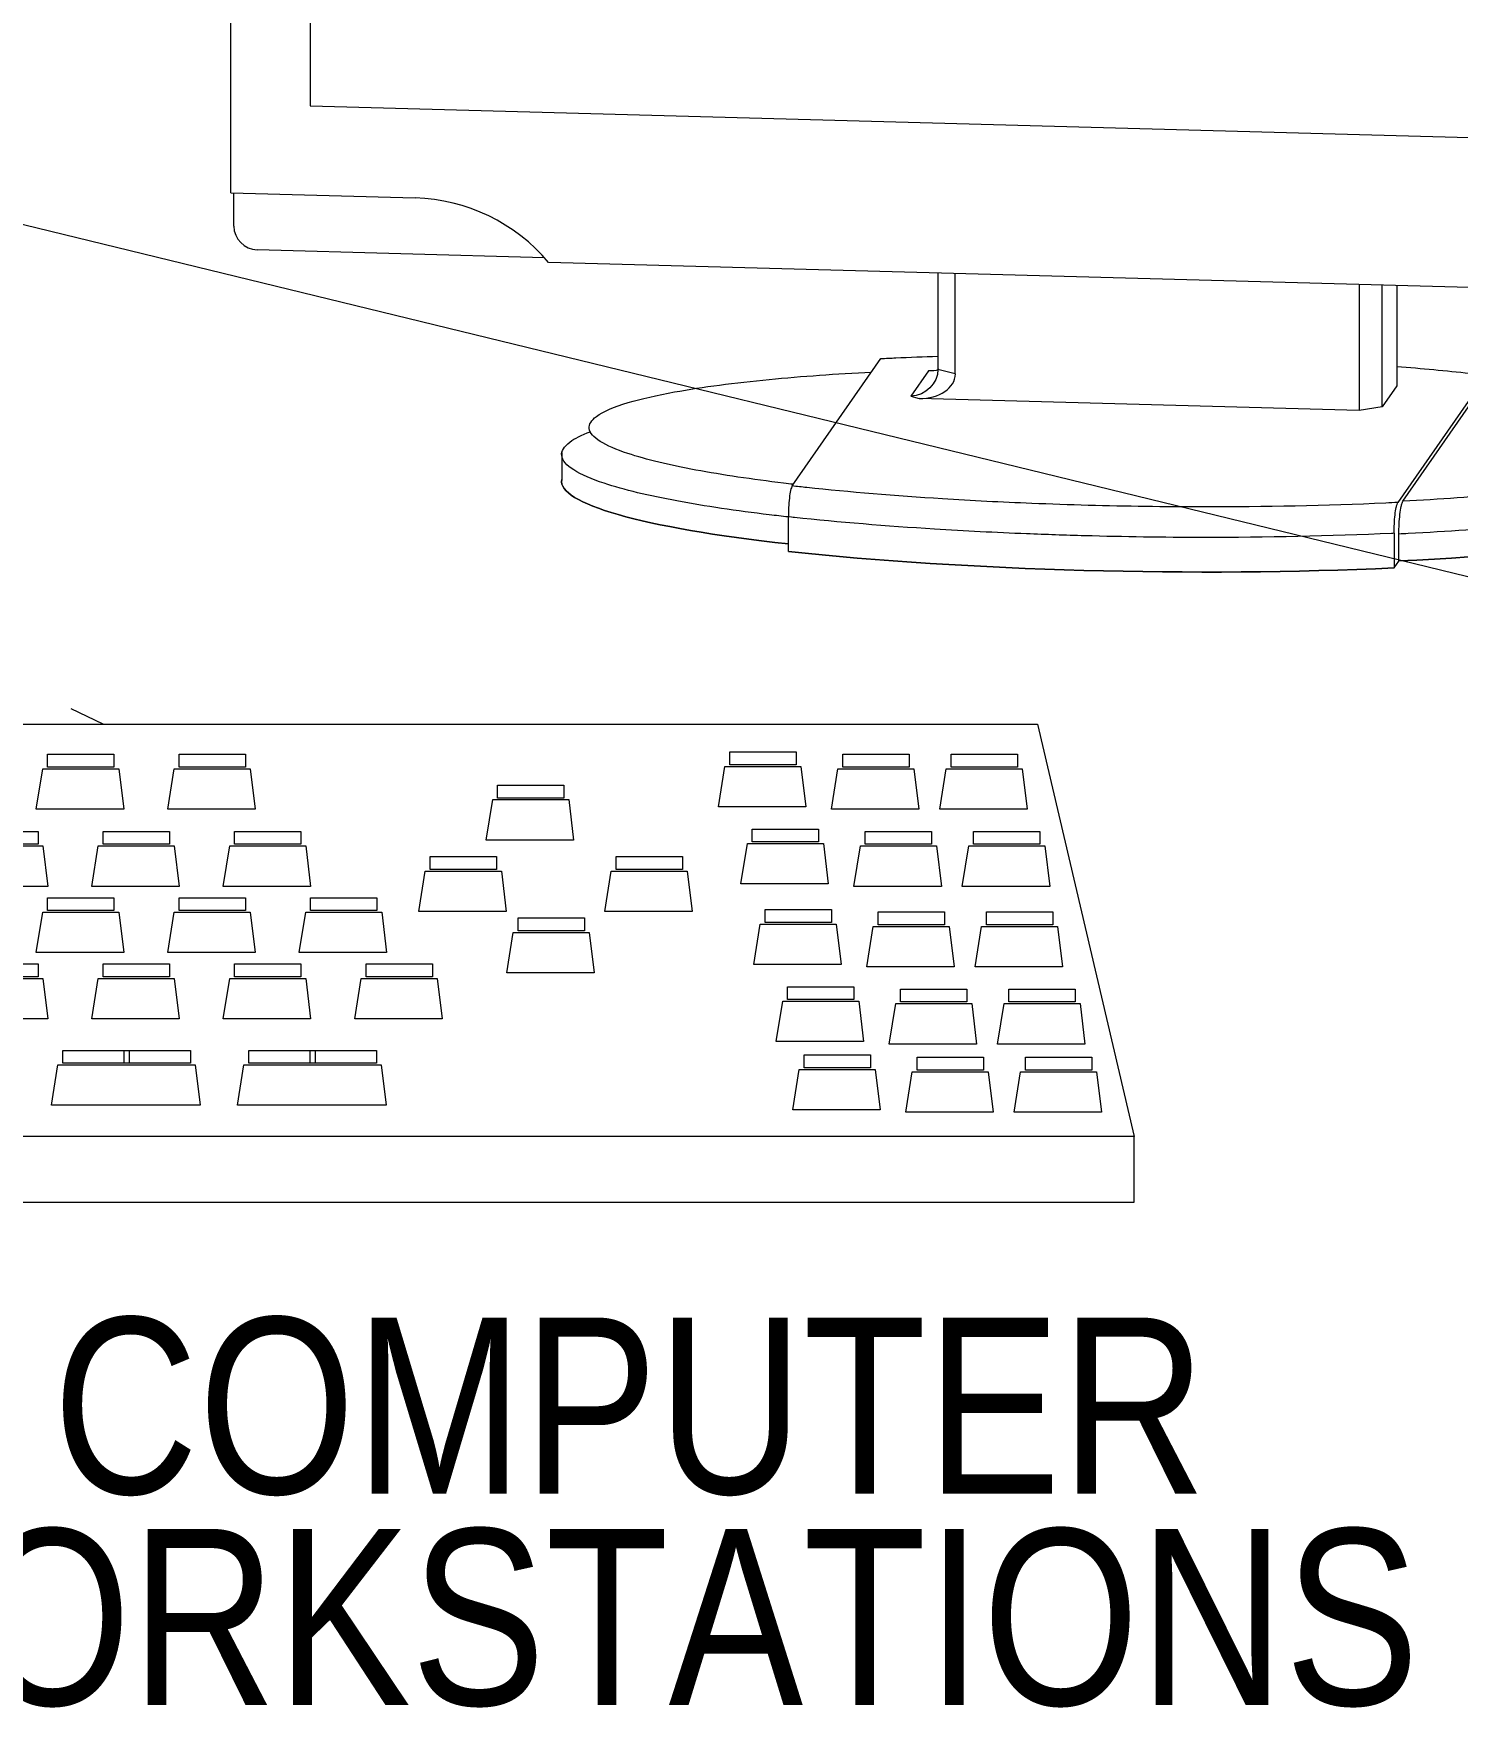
# Model space of a CAD drawing. Header units: millimetres. Extents: x 11706 to 18081, y 7308 to 12674.
# Drawn here: x 16643.7 to 16744.9, y 10564 to 10682.8 of the extents above; entities that cross this region are included whole.
import ezdxf
from ezdxf.enums import TextEntityAlignment as Align

# ---------------------------------------------------------------- set-up
doc = ezdxf.new("R2010")
doc.units = ezdxf.units.MM
doc.layers.get('0').update_dxf_attribs({"lineweight": 0})
doc.layers.add('COMPUTER', color=7, linetype='Continuous', lineweight=0)
doc.styles.get("Standard").update_dxf_attribs({"font": 'ARIALN.TTF'})

# ---------------------------------------------------------------- blocks, each defined once
blk = doc.blocks.new('COMPUTER')
at = {"layer": 'COMPUTER', "color": 7}
for p, q in [((98995.92, 61954.84, -44.22), (98065.73, 62181.51, -44.22)), ((98202.46, 61881.25, -44.22), (98184.68, 61889.76, -44.22)), ((97455.18, 61881.25, -44.22), (98722.55, 61881.25, -44.22)), ((98722.55, 61881.25, -44.22), (98776.28, 61652.02, -44.22)), ((98171.61, 61864.54, -44.22), (98208.52, 61864.54, -44.22)), ((98171.61, 61857.35, -44.22), (98171.61, 61864.54, -44.22)), ((98208.52, 61864.54, -44.22), (98208.52, 61857.35, -44.22)), ((98244.76, 61864.54, -44.22), (98281.68, 61864.54, -44.22)), ((98244.76, 61857.35, -44.22), (98244.76, 61864.54, -44.22)), ((98281.68, 61864.54, -44.22), (98281.68, 61857.35, -44.22)), ((98551.19, 61865.85, -44.22), (98588.11, 61865.85, -44.22)), ((98551.19, 61858.65, -44.22), (98551.19, 61865.85, -44.22)), ((98588.11, 61865.85, -44.22), (98588.11, 61858.65, -44.22)), ((98614.1, 61864.54, -44.22), (98651.01, 61864.54, -44.22)), ((98614.1, 61857.35, -44.22), (98614.1, 61864.54, -44.22)), ((98651.01, 61864.54, -44.22), (98651.01, 61857.35, -44.22)), ((98674.38, 61864.54, -44.22), (98711.3, 61864.54, -44.22)), ((98674.38, 61857.35, -44.22), (98674.38, 61864.54, -44.22)), ((98711.3, 61864.54, -44.22), (98711.3, 61857.35, -44.22)), ((98165.3, 61833.97, -44.22), (98168.9, 61856.45, -44.22)), ((98168.9, 61856.45, -44.22), (98211.22, 61856.45, -44.22)), ((98208.52, 61857.35, -44.22), (98171.61, 61857.35, -44.22)), ((98211.22, 61856.45, -44.22), (98213.92, 61833.97, -44.22)), ((98238.46, 61833.97, -44.22), (98242.06, 61856.45, -44.22)), ((98242.06, 61856.45, -44.22), (98284.38, 61856.45, -44.22)), ((98281.68, 61857.35, -44.22), (98244.76, 61857.35, -44.22)), ((98284.38, 61856.45, -44.22), (98287.08, 61833.97, -44.22)), ((98544.89, 61835.28, -44.22), (98548.49, 61857.76, -44.22)), ((98548.49, 61857.76, -44.22), (98590.81, 61857.76, -44.22)), ((98588.11, 61858.65, -44.22), (98551.19, 61858.65, -44.22)), ((98590.81, 61857.76, -44.22), (98593.51, 61835.28, -44.22)), ((98607.79, 61833.97, -44.22), (98611.4, 61856.45, -44.22)), ((98611.4, 61856.45, -44.22), (98653.71, 61856.45, -44.22)), ((98651.01, 61857.35, -44.22), (98614.1, 61857.35, -44.22)), ((98653.71, 61856.45, -44.22), (98656.42, 61833.97, -44.22)), ((98668.08, 61833.97, -44.22), (98671.68, 61856.45, -44.22)), ((98671.68, 61856.45, -44.22), (98714, 61856.45, -44.22)), ((98711.3, 61857.35, -44.22), (98674.38, 61857.35, -44.22)), ((98714, 61856.45, -44.22), (98716.7, 61833.97, -44.22)), ((98422, 61847.38, -44.22), (98458.92, 61847.38, -44.22)), ((98422, 61840.19, -44.22), (98422, 61847.38, -44.22)), ((98458.92, 61847.38, -44.22), (98458.92, 61840.19, -44.22)), ((98213.92, 61833.97, -44.22), (98165.3, 61833.97, -44.22)), ((98287.08, 61833.97, -44.22), (98238.46, 61833.97, -44.22)), ((98415.7, 61816.81, -44.22), (98419.3, 61839.29, -44.22)), ((98419.3, 61839.29, -44.22), (98461.62, 61839.29, -44.22)), ((98458.92, 61840.19, -44.22), (98422, 61840.19, -44.22)), ((98461.62, 61839.29, -44.22), (98464.32, 61816.81, -44.22)), ((98593.51, 61835.28, -44.22), (98544.89, 61835.28, -44.22)), ((98656.42, 61833.97, -44.22), (98607.79, 61833.97, -44.22)), ((98716.7, 61833.97, -44.22), (98668.08, 61833.97, -44.22)), ((98129.34, 61821.63, -44.22), (98166.25, 61821.63, -44.22)), ((98166.25, 61814.44, -44.22), (98129.34, 61814.44, -44.22)), ((98166.25, 61821.63, -44.22), (98166.25, 61814.44, -44.22)), ((98202.49, 61821.63, -44.22), (98239.41, 61821.63, -44.22)), ((98202.49, 61814.44, -44.22), (98202.49, 61821.63, -44.22)), ((98239.41, 61814.44, -44.22), (98202.49, 61814.44, -44.22)), ((98239.41, 61821.63, -44.22), (98239.41, 61814.44, -44.22)), ((98275.65, 61821.63, -44.22), (98312.57, 61821.63, -44.22)), ((98275.65, 61814.44, -44.22), (98275.65, 61821.63, -44.22)), ((98312.57, 61814.44, -44.22), (98275.65, 61814.44, -44.22)), ((98312.57, 61821.63, -44.22), (98312.57, 61814.44, -44.22)), ((98464.32, 61816.81, -44.22), (98415.7, 61816.81, -44.22)), ((98557.43, 61792.37, -44.22), (98561.03, 61814.85, -44.22)), ((98561.03, 61814.85, -44.22), (98603.35, 61814.85, -44.22)), ((98563.73, 61822.94, -44.22), (98600.65, 61822.94, -44.22)), ((98563.73, 61815.75, -44.22), (98563.73, 61822.94, -44.22)), ((98600.65, 61815.75, -44.22), (98563.73, 61815.75, -44.22)), ((98600.65, 61822.94, -44.22), (98600.65, 61815.75, -44.22)), ((98603.35, 61814.85, -44.22), (98606.05, 61792.37, -44.22)), ((98626.64, 61821.63, -44.22), (98663.55, 61821.63, -44.22)), ((98626.64, 61814.44, -44.22), (98626.64, 61821.63, -44.22)), ((98663.55, 61814.44, -44.22), (98626.64, 61814.44, -44.22)), ((98663.55, 61821.63, -44.22), (98663.55, 61814.44, -44.22)), ((98686.92, 61821.63, -44.22), (98723.84, 61821.63, -44.22)), ((98686.92, 61814.44, -44.22), (98686.92, 61821.63, -44.22)), ((98723.84, 61814.44, -44.22), (98686.92, 61814.44, -44.22)), ((98723.84, 61821.63, -44.22), (98723.84, 61814.44, -44.22)), ((98126.64, 61813.54, -44.22), (98168.95, 61813.54, -44.22)), ((98168.95, 61813.54, -44.22), (98171.66, 61791.06, -44.22)), ((98196.19, 61791.06, -44.22), (98199.79, 61813.54, -44.22)), ((98199.79, 61813.54, -44.22), (98242.11, 61813.54, -44.22)), ((98242.11, 61813.54, -44.22), (98244.81, 61791.06, -44.22)), ((98269.35, 61791.06, -44.22), (98272.95, 61813.54, -44.22)), ((98272.95, 61813.54, -44.22), (98315.27, 61813.54, -44.22)), ((98315.27, 61813.54, -44.22), (98317.97, 61791.06, -44.22)), ((98384.47, 61807.63, -44.22), (98421.39, 61807.63, -44.22)), ((98384.47, 61800.44, -44.22), (98384.47, 61807.63, -44.22)), ((98421.39, 61807.63, -44.22), (98421.39, 61800.44, -44.22)), ((98487.97, 61807.63, -44.22), (98524.88, 61807.63, -44.22)), ((98487.97, 61800.44, -44.22), (98487.97, 61807.63, -44.22)), ((98524.88, 61807.63, -44.22), (98524.88, 61800.44, -44.22)), ((98620.33, 61791.06, -44.22), (98623.94, 61813.54, -44.22)), ((98623.94, 61813.54, -44.22), (98666.25, 61813.54, -44.22)), ((98666.25, 61813.54, -44.22), (98668.96, 61791.06, -44.22)), ((98680.62, 61791.06, -44.22), (98684.22, 61813.54, -44.22)), ((98684.22, 61813.54, -44.22), (98726.54, 61813.54, -44.22)), ((98726.54, 61813.54, -44.22), (98729.24, 61791.06, -44.22)), ((98378.17, 61777.06, -44.22), (98381.77, 61799.54, -44.22)), ((98381.77, 61799.54, -44.22), (98424.09, 61799.54, -44.22)), ((98421.39, 61800.44, -44.22), (98384.47, 61800.44, -44.22)), ((98424.09, 61799.54, -44.22), (98426.79, 61777.06, -44.22)), ((98481.66, 61777.06, -44.22), (98485.27, 61799.54, -44.22)), ((98485.27, 61799.54, -44.22), (98527.58, 61799.54, -44.22)), ((98524.88, 61800.44, -44.22), (98487.97, 61800.44, -44.22)), ((98527.58, 61799.54, -44.22), (98530.28, 61777.06, -44.22)), ((98171.66, 61791.06, -44.22), (98123.03, 61791.06, -44.22)), ((98244.81, 61791.06, -44.22), (98196.19, 61791.06, -44.22)), ((98317.97, 61791.06, -44.22), (98269.35, 61791.06, -44.22)), ((98606.05, 61792.37, -44.22), (98557.43, 61792.37, -44.22)), ((98668.96, 61791.06, -44.22), (98620.33, 61791.06, -44.22)), ((98729.24, 61791.06, -44.22), (98680.62, 61791.06, -44.22)), ((98165.3, 61754.18, -44.22), (98168.9, 61776.66, -44.22)), ((98168.9, 61776.66, -44.22), (98211.22, 61776.66, -44.22)), ((98171.61, 61784.76, -44.22), (98208.52, 61784.76, -44.22)), ((98171.61, 61777.56, -44.22), (98171.61, 61784.76, -44.22)), ((98208.52, 61777.56, -44.22), (98171.61, 61777.56, -44.22)), ((98208.52, 61784.76, -44.22), (98208.52, 61777.56, -44.22)), ((98211.22, 61776.66, -44.22), (98213.92, 61754.18, -44.22)), ((98238.46, 61754.18, -44.22), (98242.06, 61776.66, -44.22)), ((98242.06, 61776.66, -44.22), (98284.38, 61776.66, -44.22)), ((98244.76, 61784.76, -44.22), (98281.68, 61784.76, -44.22)), ((98244.76, 61777.56, -44.22), (98244.76, 61784.76, -44.22)), ((98281.68, 61777.56, -44.22), (98244.76, 61777.56, -44.22)), ((98281.68, 61784.76, -44.22), (98281.68, 61777.56, -44.22)), ((98284.38, 61776.66, -44.22), (98287.08, 61754.18, -44.22)), ((98311.62, 61754.18, -44.22), (98315.22, 61776.66, -44.22)), ((98315.22, 61776.66, -44.22), (98357.54, 61776.66, -44.22)), ((98317.92, 61784.76, -44.22), (98354.83, 61784.76, -44.22)), ((98317.92, 61777.56, -44.22), (98317.92, 61784.76, -44.22)), ((98354.83, 61777.56, -44.22), (98317.92, 61777.56, -44.22)), ((98354.83, 61784.76, -44.22), (98354.83, 61777.56, -44.22)), ((98357.54, 61776.66, -44.22), (98360.24, 61754.18, -44.22)), ((98426.79, 61777.06, -44.22), (98378.17, 61777.06, -44.22)), ((98530.28, 61777.06, -44.22), (98481.66, 61777.06, -44.22)), ((98570.85, 61778.16, -44.22), (98607.77, 61778.16, -44.22)), ((98570.85, 61770.97, -44.22), (98570.85, 61778.16, -44.22)), ((98607.77, 61778.16, -44.22), (98607.77, 61770.97, -44.22)), ((98633.76, 61776.85, -44.22), (98670.67, 61776.85, -44.22)), ((98633.76, 61769.66, -44.22), (98633.76, 61776.85, -44.22)), ((98670.67, 61776.85, -44.22), (98670.67, 61769.66, -44.22)), ((98694.04, 61776.85, -44.22), (98730.95, 61776.85, -44.22)), ((98694.04, 61769.66, -44.22), (98694.04, 61776.85, -44.22)), ((98730.95, 61776.85, -44.22), (98730.95, 61769.66, -44.22)), ((98433.38, 61773.56, -44.22), (98470.29, 61773.56, -44.22)), ((98433.38, 61766.36, -44.22), (98433.38, 61773.56, -44.22)), ((98470.29, 61773.56, -44.22), (98470.29, 61766.36, -44.22)), ((98564.55, 61747.59, -44.22), (98568.15, 61770.07, -44.22)), ((98568.15, 61770.07, -44.22), (98610.47, 61770.07, -44.22)), ((98607.77, 61770.97, -44.22), (98570.85, 61770.97, -44.22)), ((98610.47, 61770.07, -44.22), (98613.17, 61747.59, -44.22)), ((98627.45, 61746.28, -44.22), (98631.05, 61768.76, -44.22)), ((98631.05, 61768.76, -44.22), (98673.37, 61768.76, -44.22)), ((98670.67, 61769.66, -44.22), (98633.76, 61769.66, -44.22)), ((98673.37, 61768.76, -44.22), (98676.07, 61746.28, -44.22)), ((98687.74, 61746.28, -44.22), (98691.34, 61768.76, -44.22)), ((98691.34, 61768.76, -44.22), (98733.66, 61768.76, -44.22)), ((98730.95, 61769.66, -44.22), (98694.04, 61769.66, -44.22)), ((98733.66, 61768.76, -44.22), (98736.36, 61746.28, -44.22)), ((98427.07, 61742.98, -44.22), (98430.67, 61765.46, -44.22)), ((98430.67, 61765.46, -44.22), (98472.99, 61765.46, -44.22)), ((98470.29, 61766.36, -44.22), (98433.38, 61766.36, -44.22)), ((98472.99, 61765.46, -44.22), (98475.69, 61742.98, -44.22)), ((98213.92, 61754.18, -44.22), (98165.3, 61754.18, -44.22)), ((98287.08, 61754.18, -44.22), (98238.46, 61754.18, -44.22)), ((98360.24, 61754.18, -44.22), (98311.62, 61754.18, -44.22)), ((98126.64, 61739.79, -44.22), (98168.95, 61739.79, -44.22)), ((98129.34, 61747.88, -44.22), (98166.25, 61747.88, -44.22)), ((98166.25, 61740.69, -44.22), (98129.34, 61740.69, -44.22)), ((98166.25, 61747.88, -44.22), (98166.25, 61740.69, -44.22)), ((98168.95, 61739.79, -44.22), (98171.66, 61717.31, -44.22)), ((98196.19, 61717.31, -44.22), (98199.79, 61739.79, -44.22)), ((98199.79, 61739.79, -44.22), (98242.11, 61739.79, -44.22)), ((98202.49, 61747.88, -44.22), (98239.41, 61747.88, -44.22)), ((98202.49, 61740.69, -44.22), (98202.49, 61747.88, -44.22)), ((98239.41, 61740.69, -44.22), (98202.49, 61740.69, -44.22)), ((98239.41, 61747.88, -44.22), (98239.41, 61740.69, -44.22)), ((98242.11, 61739.79, -44.22), (98244.81, 61717.31, -44.22)), ((98269.35, 61717.31, -44.22), (98272.95, 61739.79, -44.22)), ((98272.95, 61739.79, -44.22), (98315.27, 61739.79, -44.22)), ((98275.65, 61747.88, -44.22), (98312.57, 61747.88, -44.22)), ((98275.65, 61740.69, -44.22), (98275.65, 61747.88, -44.22)), ((98312.57, 61740.69, -44.22), (98275.65, 61740.69, -44.22)), ((98312.57, 61747.88, -44.22), (98312.57, 61740.69, -44.22)), ((98315.27, 61739.79, -44.22), (98317.97, 61717.31, -44.22)), ((98342.5, 61717.31, -44.22), (98346.1, 61739.79, -44.22)), ((98346.1, 61739.79, -44.22), (98388.42, 61739.79, -44.22)), ((98348.81, 61747.88, -44.22), (98385.72, 61747.88, -44.22)), ((98348.81, 61740.69, -44.22), (98348.81, 61747.88, -44.22)), ((98385.72, 61740.69, -44.22), (98348.81, 61740.69, -44.22)), ((98385.72, 61747.88, -44.22), (98385.72, 61740.69, -44.22)), ((98388.42, 61739.79, -44.22), (98391.12, 61717.31, -44.22)), ((98475.69, 61742.98, -44.22), (98427.07, 61742.98, -44.22)), ((98613.17, 61747.59, -44.22), (98564.55, 61747.59, -44.22)), ((98676.07, 61746.28, -44.22), (98627.45, 61746.28, -44.22)), ((98736.36, 61746.28, -44.22), (98687.74, 61746.28, -44.22)), ((98583.39, 61735.25, -44.22), (98620.31, 61735.25, -44.22)), ((98583.39, 61728.06, -44.22), (98583.39, 61735.25, -44.22)), ((98620.31, 61735.25, -44.22), (98620.31, 61728.06, -44.22)), ((98646.3, 61733.95, -44.22), (98683.21, 61733.95, -44.22)), ((98646.3, 61726.75, -44.22), (98646.3, 61733.95, -44.22)), ((98683.21, 61733.95, -44.22), (98683.21, 61726.75, -44.22)), ((98706.58, 61733.95, -44.22), (98743.5, 61733.95, -44.22)), ((98706.58, 61726.75, -44.22), (98706.58, 61733.95, -44.22)), ((98743.5, 61733.95, -44.22), (98743.5, 61726.75, -44.22)), ((98577.09, 61704.68, -44.22), (98580.69, 61727.16, -44.22)), ((98580.69, 61727.16, -44.22), (98623.01, 61727.16, -44.22)), ((98620.31, 61728.06, -44.22), (98583.39, 61728.06, -44.22)), ((98623.01, 61727.16, -44.22), (98625.71, 61704.68, -44.22)), ((98639.99, 61703.37, -44.22), (98643.59, 61725.85, -44.22)), ((98643.59, 61725.85, -44.22), (98685.91, 61725.85, -44.22)), ((98683.21, 61726.75, -44.22), (98646.3, 61726.75, -44.22)), ((98685.91, 61725.85, -44.22), (98688.61, 61703.37, -44.22)), ((98700.28, 61703.37, -44.22), (98703.88, 61725.85, -44.22)), ((98703.88, 61725.85, -44.22), (98746.2, 61725.85, -44.22)), ((98743.5, 61726.75, -44.22), (98706.58, 61726.75, -44.22)), ((98746.2, 61725.85, -44.22), (98748.9, 61703.37, -44.22)), ((98171.66, 61717.31, -44.22), (98123.03, 61717.31, -44.22)), ((98244.81, 61717.31, -44.22), (98196.19, 61717.31, -44.22)), ((98317.97, 61717.31, -44.22), (98269.35, 61717.31, -44.22)), ((98391.12, 61717.31, -44.22), (98342.5, 61717.31, -44.22)), ((98625.71, 61704.68, -44.22), (98577.09, 61704.68, -44.22)), ((98688.61, 61703.37, -44.22), (98639.99, 61703.37, -44.22)), ((98748.9, 61703.37, -44.22), (98700.28, 61703.37, -44.22)), ((98180.04, 61699.85, -44.22), (98216.95, 61699.85, -44.22)), ((98180.04, 61692.66, -44.22), (98180.04, 61699.85, -44.22)), ((98214.16, 61699.85, -44.22), (98251.07, 61699.85, -44.22)), ((98214.16, 61692.66, -44.22), (98214.16, 61699.85, -44.22)), ((98216.95, 61699.85, -44.22), (98216.95, 61692.66, -44.22)), ((98251.07, 61699.85, -44.22), (98251.07, 61692.66, -44.22)), ((98283.53, 61699.85, -44.22), (98320.45, 61699.85, -44.22)), ((98283.53, 61692.66, -44.22), (98283.53, 61699.85, -44.22)), ((98317.65, 61699.85, -44.22), (98354.57, 61699.85, -44.22)), ((98317.65, 61692.66, -44.22), (98317.65, 61699.85, -44.22)), ((98320.45, 61699.85, -44.22), (98320.45, 61692.66, -44.22)), ((98354.57, 61699.85, -44.22), (98354.57, 61692.66, -44.22)), ((98592.56, 61697.3, -44.22), (98629.48, 61697.3, -44.22)), ((98592.56, 61690.11, -44.22), (98592.56, 61697.3, -44.22)), ((98629.48, 61697.3, -44.22), (98629.48, 61690.11, -44.22)), ((98655.47, 61695.99, -44.22), (98692.38, 61695.99, -44.22)), ((98655.47, 61688.8, -44.22), (98655.47, 61695.99, -44.22)), ((98692.38, 61695.99, -44.22), (98692.38, 61688.8, -44.22)), ((98715.75, 61695.99, -44.22), (98752.67, 61695.99, -44.22)), ((98715.75, 61688.8, -44.22), (98715.75, 61695.99, -44.22)), ((98752.67, 61695.99, -44.22), (98752.67, 61688.8, -44.22)), ((98173.73, 61669.28, -44.22), (98177.33, 61691.76, -44.22)), ((98177.33, 61691.76, -44.22), (98219.65, 61691.76, -44.22)), ((98216.95, 61692.66, -44.22), (98180.04, 61692.66, -44.22)), ((98211.45, 61691.76, -44.22), (98253.77, 61691.76, -44.22)), ((98251.07, 61692.66, -44.22), (98214.16, 61692.66, -44.22)), ((98253.77, 61691.76, -44.22), (98256.47, 61669.28, -44.22)), ((98277.23, 61669.28, -44.22), (98280.83, 61691.76, -44.22)), ((98280.83, 61691.76, -44.22), (98323.15, 61691.76, -44.22)), ((98320.45, 61692.66, -44.22), (98283.53, 61692.66, -44.22)), ((98314.95, 61691.76, -44.22), (98357.27, 61691.76, -44.22)), ((98354.57, 61692.66, -44.22), (98317.65, 61692.66, -44.22)), ((98357.27, 61691.76, -44.22), (98359.97, 61669.28, -44.22)), ((98586.26, 61666.73, -44.22), (98589.86, 61689.21, -44.22)), ((98589.86, 61689.21, -44.22), (98632.18, 61689.21, -44.22)), ((98629.48, 61690.11, -44.22), (98592.56, 61690.11, -44.22)), ((98632.18, 61689.21, -44.22), (98634.88, 61666.73, -44.22)), ((98649.17, 61665.42, -44.22), (98652.77, 61687.9, -44.22)), ((98652.77, 61687.9, -44.22), (98695.09, 61687.9, -44.22)), ((98692.38, 61688.8, -44.22), (98655.47, 61688.8, -44.22)), ((98695.09, 61687.9, -44.22), (98697.79, 61665.42, -44.22)), ((98709.45, 61665.42, -44.22), (98713.05, 61687.9, -44.22)), ((98713.05, 61687.9, -44.22), (98755.37, 61687.9, -44.22)), ((98752.67, 61688.8, -44.22), (98715.75, 61688.8, -44.22)), ((98755.37, 61687.9, -44.22), (98758.07, 61665.42, -44.22)), ((98222.35, 61669.28, -44.22), (98173.73, 61669.28, -44.22)), ((98256.47, 61669.28, -44.22), (98207.85, 61669.28, -44.22)), ((98325.85, 61669.28, -44.22), (98277.23, 61669.28, -44.22)), ((98359.97, 61669.28, -44.22), (98311.35, 61669.28, -44.22)), ((98634.88, 61666.73, -44.22), (98586.26, 61666.73, -44.22)), ((98697.79, 61665.42, -44.22), (98649.17, 61665.42, -44.22)), ((98758.07, 61665.42, -44.22), (98709.45, 61665.42, -44.22)), ((98776.28, 61652.02, -44.22), (97406.34, 61652.02, -44.22)), ((98776.28, 61615.44, -44.22), (98776.28, 61652.02, -44.22)), ((97406.34, 61615.44, -44.22), (98776.28, 61615.44, -44.22))]:
    blk.add_line(p, q, dxfattribs=at)
blk = doc.blocks.new('LCD')
at = {"extrusion": (-0.990651, 0.026967, -0.133731)}
for p, q in [((3797.48, 1544.77, -554.15), (3797.48, 1897.82, -482.96)), ((3798.26, 1536.64, -561.62), (3798.26, 1544.75, -559.99)), ((3970.98, 1525.12, -607.36), (3970.98, 1501.5, -612.12))]:
    blk.add_line(p, q, dxfattribs=at)
at = {"extrusion": (-0.136423, -0.195822, 0.971104)}
for p, q in [((3797.48, 1544.77, -554.15), (3797.48, 1897.82, -482.96)), ((3798.26, 1536.64, -561.62), (3798.26, 1544.75, -559.99)), ((3874.44, 1528.9, -552.48), (3803.99, 1530.82, -561.99)), ((4155.96, 1520.09, -508.76), (3875.47, 1527.72, -546.63))]:
    blk.add_line(p, q, dxfattribs=at)
at = {"color": 8, "extrusion": (-0.136423, -0.195822, 0.971104)}
for p, q in [((3816.94, 1884.46, -482.91), (3816.94, 1566.12, -547.11)), ((3816.94, 1566.12, -547.11), (4215.26, 1555.28, -493.34)), ((3797.48, 1544.77, -554.15), (3842.76, 1543.54, -548.03)), ((3975.25, 1500.39, -606.6), (3975.25, 1525.01, -601.64)), ((4074.32, 1522.31, -588.26), (4074.32, 1491.47, -594.48)), ((4074.32, 1491.47, -594.48), (3966.36, 1494.41, -609.06))]:
    blk.add_line(p, q, dxfattribs=at)
at = {"color": 8, "extrusion": (5.52429e-18, -0.980269, -0.19767)}
blk.add_line((3797.48, 1544.77, -554.15), (3842.76, 1543.54, -548.03), dxfattribs=at)
at = {"extrusion": (5.52429e-18, -0.980269, -0.19767)}
for p, q in [((3874.44, 1528.9, -552.48), (3803.99, 1530.82, -561.99)), ((4155.96, 1520.09, -508.76), (3875.47, 1527.72, -546.63))]:
    blk.add_line(p, q, dxfattribs=at)
at = {"extrusion": (-0.796961, -0.119399, 0.592112)}
blk.add_line((3970.98, 1525.12, -607.36), (3970.98, 1501.5, -612.12), dxfattribs=at)
at = {"color": 8, "extrusion": (-0.796961, -0.119399, 0.592112)}
for q in [(3975.25, 1525.01, -601.64), (3970.98, 1501.5, -612.12)]:
    blk.add_line((3975.25, 1500.39, -606.6), q, dxfattribs=at)
at = {"color": 8, "extrusion": (0.60403, -0.157536, 0.781236)}
for p, q in [((4074.32, 1522.31, -588.26), (4074.32, 1491.47, -594.48)), ((4079.95, 1492.31, -598.67), (4079.95, 1522.16, -592.65)), ((4079.95, 1492.31, -598.67), (4074.32, 1491.47, -594.48))]:
    blk.add_line(p, q, dxfattribs=at)
at = {"color": 8, "extrusion": (0.990651, -0.026967, 0.133731)}
for p, q in [((4079.95, 1492.31, -598.67), (4079.95, 1522.16, -592.65)), ((4105.58, 1500.12, -637.39), (4083.82, 1468.88, -482.44)), ((4083.57, 1497.5, -624.4), (4079.95, 1492.31, -598.67)), ((4085.06, 1469.19, -491.57), (4104.34, 1496.87, -628.86)), ((4082.88, 1461.32, -477.07), (4082.88, 1452.84, -478.78)), ((4084.07, 1454.53, -487.19), (4084.07, 1461.15, -485.86))]:
    blk.add_line(p, q, dxfattribs=at)
at = {"extrusion": (0.796961, 0.119399, -0.592112)}
blk.add_line((4083.57, 1522.06, -619.45), (4083.57, 1497.5, -624.4), dxfattribs=at)
at = {"extrusion": (0.990651, -0.026967, 0.133731)}
for p, q in [((4083.57, 1522.06, -619.45), (4083.57, 1497.5, -624.4)), ((4082.88, 1452.84, -478.78), (4084.07, 1454.53, -487.19))]:
    blk.add_line(p, q, dxfattribs=at)
at = {"color": 8, "extrusion": (-0.990651, 0.026967, -0.133731)}
for p, q in [((3935.22, 1472.92, -502.5), (3956.99, 1504.17, -657.45)), ((3934.29, 1456.88, -498.84), (3934.29, 1465.36, -497.13))]:
    blk.add_line(p, q, dxfattribs=at)
at = {"color": 8, "extrusion": (-1.38778e-17, 0.980269, 0.19767)}
for p, q in [((3935.22, 1472.92, -502.5), (3956.99, 1504.17, -657.45)), ((3968.67, 1501.15, -642.52), (3964.33, 1494.94, -611.67)), ((4105.58, 1500.12, -637.39), (4083.82, 1468.88, -482.44)), ((3964.33, 1494.94, -611.67), (3966.36, 1494.41, -609.06)), ((4074.32, 1491.47, -594.48), (3966.36, 1494.41, -609.06)), ((4083.57, 1497.5, -624.4), (4079.95, 1492.31, -598.67)), ((4085.06, 1469.19, -491.57), (4104.34, 1496.87, -628.86)), ((4079.95, 1492.31, -598.67), (4074.32, 1491.47, -594.48))]:
    blk.add_line(p, q, dxfattribs=at)
at = {"color": 8}
for p, q in [((3968.67, 1501.15, -642.52), (3964.33, 1494.94, -611.67)), ((3975.25, 1500.39, -606.6), (3970.98, 1501.5, -612.12)), ((3964.33, 1494.94, -611.67), (3966.36, 1494.41, -609.06)), ((3934.29, 1456.88, -498.84), (3934.29, 1465.36, -497.13)), ((4082.88, 1461.32, -477.07), (4082.88, 1452.84, -478.78)), ((4084.07, 1454.53, -487.19), (4084.07, 1461.15, -485.86))]:
    blk.add_line(p, q, dxfattribs=at)
blk.add_line((3878.72, 1481.13, -584.93), (3878.72, 1474.51, -586.27))
at = {"extrusion": (1.38778e-17, -0.980269, -0.19767)}
blk.add_line((4082.88, 1452.84, -478.78), (4084.07, 1454.53, -487.19), dxfattribs=at)
at = {"color": 8, "extrusion": (-0.136423, -0.195822, 0.971104)}
blk.add_arc((2295.05, 3196.28, -1358.7), 43.43, 74.5784, 124.0798, dxfattribs=at)
at = {"extrusion": (-0.136423, -0.195822, 0.971104)}
blk.add_arc((2242.93, 3202.05, -1364.47), 5.78, 214.0798, 304.0798, dxfattribs=at)
at = {"color": 8, "extrusion": (-0.253067, 0.191236, -0.94836)}
blk.add_ellipse((3964.33, 1501.16, -610.42), major_axis=(6.65, 0.34, -1.71), ratio=0.92388, start_param=0, end_param=1.570796, dxfattribs=at)
blk.add_ellipse((3964.33, 1501.16, -610.42), major_axis=(6.65, 0.34, -1.71), ratio=0.92388, start_param=0, end_param=1.570796, dxfattribs=at)
at = {"color": 8, "extrusion": (-0.136423, -0.195822, 0.971104)}
blk.add_ellipse((3966.36, 1500.63, -607.8), major_axis=(8.9, -0.24, 1.2), ratio=0.707107, start_param=-1.570796, end_param=0, dxfattribs=at)
blk.add_ellipse((3966.36, 1500.63, -607.8), major_axis=(8.9, -0.24, 1.2), ratio=0.707107, start_param=-1.570796, end_param=0, dxfattribs=at)
at = {"color": 8, "extrusion": (0.505144, 0.170596, -0.846006)}
blk.add_ellipse((3968.67, 1507.38, -641.26), major_axis=(5.93, -0.69, 3.4), ratio=0.92388, start_param=1.132612, end_param=1.570796, dxfattribs=at)
blk.add_ellipse((3968.67, 1507.38, -641.26), major_axis=(5.93, -0.69, 3.4), ratio=0.92388, start_param=1.132612, end_param=1.570796, dxfattribs=at)
at = {"extrusion": (2.42861e-17, -0.980269, -0.19767)}
for centre, start_param, end_param in [((4012.97, 1472.02, -573.92), 2.105208, 3.076724), ((4027.83, 1471.62, -571.91), 6.190048, 7.330383)]:
    blk.add_ellipse(centre, major_axis=(133.74, -3.64, 18.05), ratio=0.666667, start_param=start_param, end_param=end_param, dxfattribs=at)
at = {"extrusion": (-2.42861e-17, 0.980269, 0.19767)}
for centre, start_param, end_param in [((4012.97, 1472.02, -573.92), 3.206462, 4.177977), ((4027.83, 1471.62, -571.91), -1.047198, 0.093137)]:
    blk.add_ellipse(centre, major_axis=(133.74, -3.64, 18.05), ratio=0.666667, start_param=start_param, end_param=end_param, dxfattribs=at)
at = {"extrusion": (3.1225e-17, -0.980269, -0.19767)}
blk.add_ellipse((4020.4, 1471.82, -572.91), major_axis=(148.6, -4.05, 20.06), ratio=0.666667, start_param=7.330383, end_param=8.37758, dxfattribs=at)
at = {"extrusion": (-3.1225e-17, 0.980269, 0.19767)}
blk.add_ellipse((4020.4, 1471.82, -572.91), major_axis=(148.6, -4.05, 20.06), ratio=0.666667, start_param=-2.094395, end_param=-1.047198, dxfattribs=at)
for points, knots in [([(3956.99, 1504.17, -657.45), (3958.2, 1504.23, -657.75), (3959.41, 1504.28, -658.03), (3964.05, 1504.49, -659.06), (3967.51, 1504.63, -659.73), (3970.98, 1504.74, -660.29)], [35.172816, 35.172816, 35.172816, 35.172816, 38.912021, 38.912021, 49.427773, 49.427773, 49.427773, 49.427773]), ([(3956.99, 1504.17, -657.45), (3958.2, 1504.23, -657.75), (3959.41, 1504.28, -658.03), (3964.05, 1504.49, -659.06), (3967.51, 1504.63, -659.73), (3970.98, 1504.74, -660.29)], [35.172816, 35.172816, 35.172816, 35.172816, 38.912021, 38.912021, 49.427773, 49.427773, 49.427773, 49.427773]), ([(4083.57, 1502.23, -647.82), (4089.68, 1501.74, -645.4), (4095.64, 1501.19, -642.67), (4102.82, 1500.43, -638.91), (4104.2, 1500.28, -638.16), (4105.58, 1500.12, -637.39)], [163.275689, 163.275689, 163.275689, 163.275689, 182.886499, 182.886499, 187.634629, 187.634629, 187.634629, 187.634629]), ([(4083.57, 1502.23, -647.82), (4089.68, 1501.74, -645.4), (4095.64, 1501.19, -642.67), (4102.82, 1500.43, -638.91), (4104.2, 1500.28, -638.16), (4105.58, 1500.12, -637.39)], [163.275689, 163.275689, 163.275689, 163.275689, 182.886499, 182.886499, 187.634629, 187.634629, 187.634629, 187.634629])]:
    blk.add_open_spline(points, degree=3, knots=knots)
at = {"color": 8}
for points, knots in [([(3935.51, 1473.34, -512.17), (3934.71, 1473.43, -512.63), (3933.92, 1473.53, -513.09), (3925.43, 1474.55, -518.16), (3918.16, 1475.61, -523.43), (3905.13, 1478.04, -535.47), (3899.43, 1479.38, -542.11), (3892.09, 1481.82, -554.21), (3889.76, 1482.82, -559.18), (3886.5, 1484.88, -569.4), (3885.56, 1485.95, -574.7), (3885.32, 1488.03, -585), (3885.92, 1489.02, -589.91), (3888.82, 1491.18, -600.65), (3891.51, 1492.32, -606.3), (3898.18, 1494.32, -616.19), (3902.09, 1495.2, -620.56), (3913.28, 1497.22, -630.62), (3921.19, 1498.23, -635.62), (3937.65, 1499.83, -643.52), (3946.06, 1500.42, -646.45), (3954.68, 1500.86, -648.65)], [31.476348, 31.476348, 31.476348, 31.476348, 34.23476, 34.23476, 61.204418, 61.204418, 87.542622, 87.542622, 104.003999, 104.003999, 120.222353, 120.222353, 135.250147, 135.250147, 153.970902, 153.970902, 171.409402, 171.409402, 199.311002, 199.311002, 225.979794, 225.979794, 225.979794, 225.979794]), ([(3935.51, 1473.34, -512.17), (3934.71, 1473.43, -512.63), (3933.92, 1473.53, -513.09), (3925.43, 1474.55, -518.16), (3918.16, 1475.61, -523.43), (3905.13, 1478.04, -535.47), (3899.43, 1479.38, -542.11), (3892.09, 1481.82, -554.21), (3889.76, 1482.82, -559.18), (3886.5, 1484.88, -569.4), (3885.56, 1485.95, -574.7), (3885.32, 1488.03, -585), (3885.92, 1489.02, -589.91), (3888.82, 1491.18, -600.65), (3891.51, 1492.32, -606.3), (3898.18, 1494.32, -616.19), (3902.09, 1495.2, -620.56), (3913.28, 1497.22, -630.62), (3921.19, 1498.23, -635.62), (3937.65, 1499.83, -643.52), (3946.06, 1500.42, -646.45), (3954.68, 1500.86, -648.65)], [31.476348, 31.476348, 31.476348, 31.476348, 34.23476, 34.23476, 61.204418, 61.204418, 87.542622, 87.542622, 104.003999, 104.003999, 120.222353, 120.222353, 135.250147, 135.250147, 153.970902, 153.970902, 171.409402, 171.409402, 199.311002, 199.311002, 225.979794, 225.979794, 225.979794, 225.979794]), ([(4104.34, 1496.87, -628.86), (4105.46, 1496.74, -628.23), (4106.57, 1496.61, -627.59), (4115.38, 1495.55, -622.33), (4122.64, 1494.49, -617.06), (4135.67, 1492.06, -605.02), (4141.38, 1490.72, -598.37), (4148.71, 1488.28, -586.28), (4151.04, 1487.28, -581.31), (4154.3, 1485.22, -571.08), (4155.25, 1484.15, -565.79), (4155.48, 1482.08, -555.49), (4154.89, 1481.08, -550.58), (4151.98, 1478.92, -539.84), (4149.29, 1477.78, -534.18), (4142.62, 1475.79, -524.3), (4138.71, 1474.91, -519.93), (4127.52, 1472.88, -509.87), (4119.61, 1471.87, -504.87), (4102.82, 1470.24, -496.81), (4094.05, 1469.64, -493.8), (4085.06, 1469.19, -491.57)], [30.384803, 30.384803, 30.384803, 30.384803, 34.23476, 34.23476, 61.204418, 61.204418, 87.542622, 87.542622, 104.003999, 104.003999, 120.222353, 120.222353, 135.250147, 135.250147, 153.970902, 153.970902, 171.409402, 171.409402, 199.311002, 199.311002, 227.073505, 227.073505, 227.073505, 227.073505]), ([(4104.34, 1496.87, -628.86), (4105.46, 1496.74, -628.23), (4106.57, 1496.61, -627.59), (4115.38, 1495.55, -622.33), (4122.64, 1494.49, -617.06), (4135.67, 1492.06, -605.02), (4141.38, 1490.72, -598.37), (4148.71, 1488.28, -586.28), (4151.04, 1487.28, -581.31), (4154.3, 1485.22, -571.08), (4155.25, 1484.15, -565.79), (4155.48, 1482.08, -555.49), (4154.89, 1481.08, -550.58), (4151.98, 1478.92, -539.84), (4149.29, 1477.78, -534.18), (4142.62, 1475.79, -524.3), (4138.71, 1474.91, -519.93), (4127.52, 1472.88, -509.87), (4119.61, 1471.87, -504.87), (4102.82, 1470.24, -496.81), (4094.05, 1469.64, -493.8), (4085.06, 1469.19, -491.57)], [30.384803, 30.384803, 30.384803, 30.384803, 34.23476, 34.23476, 61.204418, 61.204418, 87.542622, 87.542622, 104.003999, 104.003999, 120.222353, 120.222353, 135.250147, 135.250147, 153.970902, 153.970902, 171.409402, 171.409402, 199.311002, 199.311002, 227.073505, 227.073505, 227.073505, 227.073505]), ([(3934.29, 1465.32, -506.56), (3932.72, 1465.5, -507.43), (3931.16, 1465.68, -508.32), (3921.56, 1466.83, -514.05), (3913.93, 1467.95, -519.58), (3900.12, 1470.52, -532.34), (3894, 1471.95, -539.44), (3886.05, 1474.6, -552.56), (3883.49, 1475.7, -558), (3879.89, 1477.98, -569.31), (3878.82, 1479.17, -575.23), (3878.56, 1481.5, -586.8), (3879.23, 1482.62, -592.35), (3881.87, 1484.59, -602.1), (3883.57, 1485.44, -606.32), (3885.67, 1486.24, -610.29)], [29.079981, 29.079981, 29.079981, 29.079981, 34.23476, 34.23476, 61.204418, 61.204418, 87.542622, 87.542622, 104.003999, 104.003999, 120.222353, 120.222353, 135.250147, 135.250147, 147.480726, 147.480726, 147.480726, 147.480726]), ([(3934.29, 1465.32, -506.56), (3932.72, 1465.5, -507.43), (3931.16, 1465.68, -508.32), (3921.56, 1466.83, -514.05), (3913.93, 1467.95, -519.58), (3900.12, 1470.52, -532.34), (3894, 1471.95, -539.44), (3886.05, 1474.6, -552.56), (3883.49, 1475.7, -558), (3879.89, 1477.98, -569.31), (3878.82, 1479.17, -575.23), (3878.56, 1481.5, -586.8), (3879.23, 1482.62, -592.35), (3881.87, 1484.59, -602.1), (3883.57, 1485.44, -606.32), (3885.67, 1486.24, -610.29)], [29.079981, 29.079981, 29.079981, 29.079981, 34.23476, 34.23476, 61.204418, 61.204418, 87.542622, 87.542622, 104.003999, 104.003999, 120.222353, 120.222353, 135.250147, 135.250147, 147.480726, 147.480726, 147.480726, 147.480726]), ([(4155.21, 1481.99, -589.2), (4156.74, 1481.35, -586.06), (4158.06, 1480.7, -582.81), (4160.91, 1478.89, -573.85), (4161.98, 1477.7, -567.93), (4162.24, 1475.37, -556.36), (4161.57, 1474.25, -550.81), (4158.3, 1471.81, -538.73), (4155.29, 1470.54, -532.41), (4147.91, 1468.33, -521.48), (4143.63, 1467.37, -516.71), (4131.51, 1465.17, -505.82), (4123.06, 1464.1, -500.49), (4105.2, 1462.37, -491.92), (4095.88, 1461.73, -488.74), (4085.61, 1461.22, -486.22), (4084.84, 1461.18, -486.04), (4084.07, 1461.15, -485.86)], [94.341539, 94.341539, 94.341539, 94.341539, 104.003999, 104.003999, 120.222353, 120.222353, 135.250147, 135.250147, 153.970902, 153.970902, 171.409402, 171.409402, 199.311002, 199.311002, 227.403999, 227.403999, 229.673797, 229.673797, 229.673797, 229.673797]), ([(4155.21, 1481.99, -589.2), (4156.74, 1481.35, -586.06), (4158.06, 1480.7, -582.81), (4160.91, 1478.89, -573.85), (4161.98, 1477.7, -567.93), (4162.24, 1475.37, -556.36), (4161.57, 1474.25, -550.81), (4158.3, 1471.81, -538.73), (4155.29, 1470.54, -532.41), (4147.91, 1468.33, -521.48), (4143.63, 1467.37, -516.71), (4131.51, 1465.17, -505.82), (4123.06, 1464.1, -500.49), (4105.2, 1462.37, -491.92), (4095.88, 1461.73, -488.74), (4085.61, 1461.22, -486.22), (4084.84, 1461.18, -486.04), (4084.07, 1461.15, -485.86)], [94.341539, 94.341539, 94.341539, 94.341539, 104.003999, 104.003999, 120.222353, 120.222353, 135.250147, 135.250147, 153.970902, 153.970902, 171.409402, 171.409402, 199.311002, 199.311002, 227.403999, 227.403999, 229.673797, 229.673797, 229.673797, 229.673797]), ([(3935.22, 1472.92, -502.5), (3935.09, 1472.73, -501.58), (3934.96, 1472.37, -500.69), (3934.72, 1471.33, -499.16), (3934.62, 1470.68, -498.52), (3934.45, 1469.22, -497.57), (3934.39, 1468.44, -497.26), (3934.31, 1466.86, -496.98), (3934.29, 1466.1, -496.98), (3934.29, 1465.36, -497.13)], [0, 0, 0, 0, 2.863059, 2.863059, 5.595322, 5.595322, 8.121482, 8.121482, 10.40094, 10.40094, 10.40094, 10.40094]), ([(3935.22, 1472.92, -502.5), (3935.09, 1472.73, -501.58), (3934.96, 1472.37, -500.69), (3934.72, 1471.33, -499.16), (3934.62, 1470.68, -498.52), (3934.45, 1469.22, -497.57), (3934.39, 1468.44, -497.26), (3934.31, 1466.86, -496.98), (3934.29, 1466.1, -496.98), (3934.29, 1465.36, -497.13)], [0, 0, 0, 0, 2.863059, 2.863059, 5.595322, 5.595322, 8.121482, 8.121482, 10.40094, 10.40094, 10.40094, 10.40094]), ([(4083.82, 1468.88, -482.44), (4082.83, 1468.83, -482.2), (4081.85, 1468.78, -481.97), (4066.25, 1468.07, -478.44), (4051.11, 1467.77, -476.94), (4026.56, 1467.79, -477.06), (4017.13, 1467.93, -477.73), (4003.23, 1468.3, -479.59), (3998.6, 1468.46, -480.36), (3986.61, 1468.94, -482.75), (3979.28, 1469.31, -484.6), (3960.55, 1470.48, -490.41), (3949.35, 1471.4, -494.97), (3937.59, 1472.66, -501.19), (3936.4, 1472.79, -501.84), (3935.22, 1472.92, -502.5)], [36.240535, 36.240535, 36.240535, 36.240535, 39.279977, 39.279977, 84.171379, 84.171379, 112.228506, 112.228506, 126.257069, 126.257069, 148.70277, 148.70277, 184.615892, 184.615892, 188.702348, 188.702348, 188.702348, 188.702348]), ([(4083.82, 1468.88, -482.44), (4082.83, 1468.83, -482.2), (4081.85, 1468.78, -481.97), (4066.25, 1468.07, -478.44), (4051.11, 1467.77, -476.94), (4026.56, 1467.79, -477.06), (4017.13, 1467.93, -477.73), (4003.23, 1468.3, -479.59), (3998.6, 1468.46, -480.36), (3986.61, 1468.94, -482.75), (3979.28, 1469.31, -484.6), (3960.55, 1470.48, -490.41), (3949.35, 1471.4, -494.97), (3937.59, 1472.66, -501.19), (3936.4, 1472.79, -501.84), (3935.22, 1472.92, -502.5)], [36.240535, 36.240535, 36.240535, 36.240535, 39.279977, 39.279977, 84.171379, 84.171379, 112.228506, 112.228506, 126.257069, 126.257069, 148.70277, 148.70277, 184.615892, 184.615892, 188.702348, 188.702348, 188.702348, 188.702348]), ([(4082.88, 1461.32, -477.07), (4082.69, 1461.31, -477.03), (4082.49, 1461.3, -476.98), (4067.15, 1460.6, -473.51), (4051.53, 1460.29, -471.97), (4026.24, 1460.31, -472.09), (4016.54, 1460.45, -472.78), (4002.24, 1460.84, -474.7), (3997.47, 1461, -475.49), (3985.13, 1461.49, -477.94), (3977.58, 1461.88, -479.85), (3958.28, 1463.08, -485.84), (3946.72, 1464.03, -490.55), (3935.68, 1465.21, -496.39), (3935.57, 1465.22, -496.44), (3934.29, 1465.32, -497.14)], [38.688713, 38.688713, 38.688713, 38.688713, 39.279977, 39.279977, 84.171379, 84.171379, 112.228506, 112.228506, 126.257069, 126.257069, 148.70277, 148.70277, 184.615892, 184.615892, 184.957172, 184.957172, 184.957172, 184.957172]), ([(4082.88, 1461.32, -477.07), (4082.88, 1462.07, -476.92), (4082.91, 1462.85, -476.92), (4082.99, 1464.4, -477.21), (4083.05, 1465.15, -477.5), (4083.2, 1466.55, -478.39), (4083.3, 1467.17, -478.99), (4083.47, 1467.97, -480.09), (4083.54, 1468.22, -480.53), (4083.68, 1468.62, -481.46), (4083.75, 1468.78, -481.94), (4083.82, 1468.88, -482.44)], [0, 0, 0, 0, 2.324505, 2.324505, 4.728393, 4.728393, 7.304012, 7.304012, 8.828217, 8.828217, 10.364072, 10.364072, 10.364072, 10.364072]), ([(4082.88, 1461.32, -477.07), (4082.88, 1462.07, -476.92), (4082.91, 1462.85, -476.92), (4082.99, 1464.4, -477.21), (4083.05, 1465.15, -477.5), (4083.2, 1466.55, -478.39), (4083.3, 1467.17, -478.99), (4083.47, 1467.97, -480.09), (4083.54, 1468.22, -480.53), (4083.68, 1468.62, -481.46), (4083.75, 1468.78, -481.94), (4083.82, 1468.88, -482.44)], [0, 0, 0, 0, 2.324505, 2.324505, 4.728393, 4.728393, 7.304012, 7.304012, 8.828217, 8.828217, 10.364072, 10.364072, 10.364072, 10.364072]), ([(4084.07, 1461.15, -485.86), (4084.07, 1461.96, -485.7), (4084.09, 1462.78, -485.69), (4084.17, 1464.43, -486), (4084.24, 1465.22, -486.32), (4084.41, 1466.71, -487.26), (4084.51, 1467.37, -487.89), (4084.69, 1468.22, -489.06), (4084.76, 1468.49, -489.53), (4084.91, 1468.92, -490.52), (4084.98, 1469.08, -491.04), (4085.06, 1469.19, -491.57)], [0, 0, 0, 0, 2.47091, 2.47091, 5.025903, 5.025903, 7.763465, 7.763465, 9.385463, 9.385463, 11.020333, 11.020333, 11.020333, 11.020333]), ([(4084.07, 1461.15, -485.86), (4084.07, 1461.96, -485.7), (4084.09, 1462.78, -485.69), (4084.17, 1464.43, -486), (4084.24, 1465.22, -486.32), (4084.41, 1466.71, -487.26), (4084.51, 1467.37, -487.89), (4084.69, 1468.22, -489.06), (4084.76, 1468.49, -489.53), (4084.91, 1468.92, -490.52), (4084.98, 1469.08, -491.04), (4085.06, 1469.19, -491.57)], [0, 0, 0, 0, 2.47091, 2.47091, 5.025903, 5.025903, 7.763465, 7.763465, 9.385463, 9.385463, 11.020333, 11.020333, 11.020333, 11.020333]), ([(4082.88, 1461.32, -477.07), (4082.69, 1461.31, -477.03), (4082.49, 1461.3, -476.98), (4067.15, 1460.6, -473.51), (4051.53, 1460.29, -471.97), (4026.24, 1460.31, -472.09), (4016.54, 1460.45, -472.78), (4002.24, 1460.84, -474.7), (3997.47, 1461, -475.49), (3985.13, 1461.49, -477.94), (3977.58, 1461.88, -479.85), (3958.28, 1463.08, -485.84), (3946.72, 1464.03, -490.55), (3935.68, 1465.21, -496.39), (3935.57, 1465.22, -496.44), (3935.47, 1465.23, -496.5)], [38.688713, 38.688713, 38.688713, 38.688713, 39.279977, 39.279977, 84.171379, 84.171379, 112.228506, 112.228506, 126.257069, 126.257069, 148.70277, 148.70277, 184.615892, 184.615892, 184.957172, 184.957172, 184.957172, 184.957172])]:
    blk.add_open_spline(points, degree=3, knots=knots, dxfattribs=at)

msp = doc.modelspace()

# ---------------------------------------------------------------- block references
at = {"xscale": 0.1276171875, "yscale": 0.1276171875, "zscale": 0.1276171875}
msp.add_blockref('COMPUTER', (4116.36, 2736.7, -8.77), dxfattribs=at)
at = {"color": 1, "xscale": 0.289498167531918, "yscale": 0.289498167531918, "zscale": 0.289498167531918}
msp.add_blockref('LCD', (15558.38, 10224.31, 148.83), dxfattribs=at)

# ---------------------------------------------------------------- texts
at = {"color": 134}
msp.add_text(' COMPUTER', height=12.5, dxfattribs=at).set_placement((16684.08, 10579.19, -14.42), align=Align.CENTER)
msp.add_text('WORKSTATIONS', height=12.5).set_placement((16684.08, 10564.19, -14.42), align=Align.CENTER)

doc.saveas('drawing.dxf')
